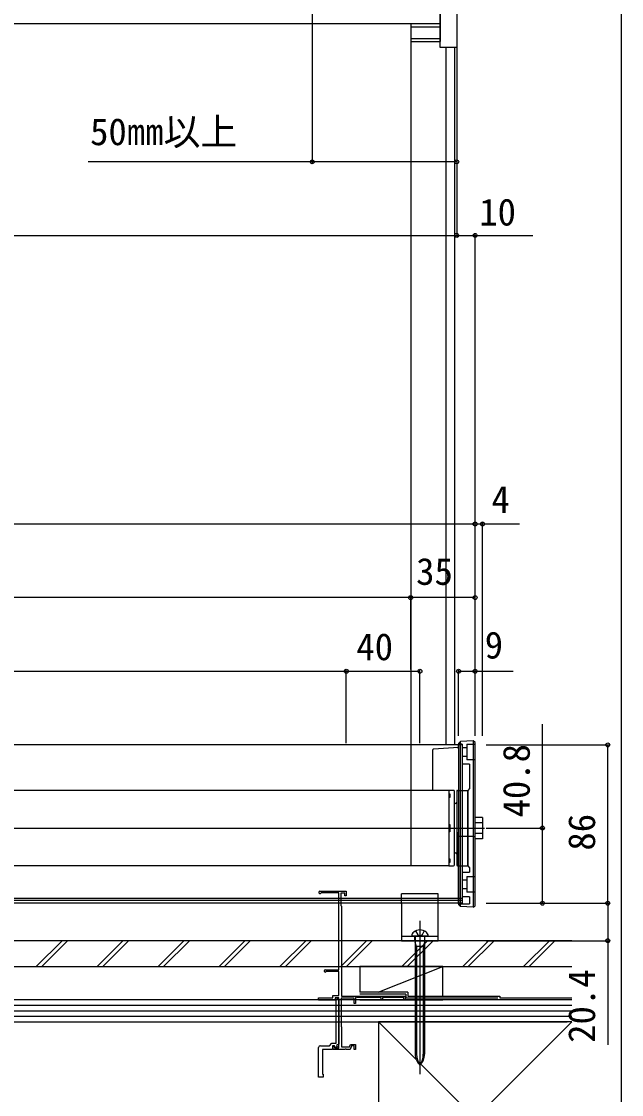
# Model space of a CAD drawing. Units: millimetres, scale not verified. Extents: x -875 to 875, y -1318 to 1308.
# Drawn here: x 549 to 875, y 146 to 729 of the extents above; entities that cross this region are included whole.
import ezdxf
from ezdxf.enums import TextEntityAlignment as Align

# ---------------------------------------------------------------- set-up
doc = ezdxf.new("R2010")
doc.units = ezdxf.units.MM
doc.header["$LTSCALE"] = 8
for name, color, linetype in [('0-5_YKK_12', 2, 'Continuous'), ('0-6_YKK_13', 4, 'Continuous'), ('0-7_YKK_A1', 4, 'Continuous'), ('0-8_YKK_D', 6, 'Continuous'), ('0-9_YKK_ZWAK', 7, 'Continuous'), ('0-A_YSS_K', 3, 'Continuous')]:
    doc.layers.add(name, color=color, linetype=linetype)
doc.styles.add('ＭＳ ゴシック', font='')
doc.styles.get('ＭＳ ゴシック').set_extended_font_data('MS Gothic')

msp = doc.modelspace()

# ---------------------------------------------------------------- linework, layer by layer
at = {"layer": '0-5_YKK_12'}
for p, q in [((776.472, 745.133), (776.472, 717.755)), ((184.472, 727.62), (776.472, 727.62)), ((760.472, 725.74), (776.472, 725.74)), ((760.472, 719.531), (776.472, 719.531)), ((760.472, 717.755), (776.472, 717.755)), ((779.472, 714.591), (779.472, 335.767)), ((784.472, 335.767), (784.472, 714.591)), ((788.472, 335.767), (172.472, 335.767)), ((788.472, 335.767), (788.472, 249.767)), ((781.222, 311.067), (179.721, 311.067)), ((781.222, 311.067), (781.222, 270.067)), ((160.472, 290.567), (800.472, 290.567)), ((781.222, 270.067), (179.721, 270.067)), ((788.472, 252.367), (172.472, 252.367)), ((788.472, 251.167), (172.472, 251.167)), ((788.472, 249.767), (172.472, 249.767)), ((765.472, 240.267), (765.472, 156.867))]:
    msp.add_line(p, q, dxfattribs=at)
at = {"layer": '0-6_YKK_13'}
for p, q in [((760.472, 727.62), (760.472, 270.067)), ((772.472, 311.067), (772.472, 333.111)), ((772.885, 333.541), (786.472, 334.494)), ((787.537, 337.581), (786.472, 336.516)), ((786.472, 336.516), (786.472, 249.017)), ((788.472, 336.067), (786.472, 336.067)), ((786.472, 333.617), (786.472, 336.067)), ((794.474, 338.006), (787.537, 337.581)), ((787.537, 247.952), (787.537, 337.581)), ((788.472, 336.067), (788.472, 325.217)), ((790.972, 334.217), (788.472, 334.217)), ((790.972, 336.217), (795.472, 336.217)), ((790.972, 336.217), (790.972, 327.717)), ((794.474, 338.006), (794.474, 247.528)), ((795.472, 337.123), (794.474, 338.006)), ((795.472, 248.411), (795.472, 337.123)), ((788.472, 329.717), (790.972, 329.717)), ((795.472, 327.717), (790.972, 327.717)), ((792.472, 325.217), (788.472, 325.217)), ((784.222, 270.567), (784.222, 310.567)), ((785.472, 310.567), (785.472, 270.567)), ((785.972, 311.067), (791.472, 311.067)), ((791.472, 270.067), (791.472, 311.067)), ((781.722, 307.235), (781.222, 307.235)), ((784.772, 303.967), (784.672, 303.967)), ((799.472, 296.34), (795.472, 296.34)), ((799.472, 293.453), (795.472, 293.453)), ((799.472, 296.34), (799.472, 293.453)), ((799.472, 293.453), (799.472, 287.68)), ((786.472, 249.467), (786.472, 288.344)), ((787.537, 286.067), (786.472, 286.067)), ((794.474, 286.067), (787.537, 286.067)), ((794.474, 286.067), (795.472, 286.067)), ((799.472, 287.68), (795.472, 287.68)), ((799.472, 287.68), (799.472, 284.793)), ((799.472, 284.793), (795.472, 284.793)), ((784.672, 277.167), (784.772, 277.167)), ((781.722, 271.898), (781.222, 271.898)), ((781.222, 270.067), (783.722, 270.067)), ((785.972, 270.067), (791.472, 270.067)), ((788.472, 266.717), (792.472, 266.717)), ((788.472, 266.717), (788.472, 253.217)), ((790.972, 264.217), (795.472, 264.217)), ((790.972, 264.217), (790.972, 255.717)), ((790.972, 262.217), (788.472, 262.217)), ((788.472, 257.717), (790.972, 257.717)), ((775.472, 254.867), (755.472, 254.867)), ((755.472, 249.367), (755.472, 254.867)), ((775.472, 252.367), (755.472, 252.367)), ((775.472, 249.367), (775.472, 254.867)), ((792.472, 253.217), (788.472, 253.217)), ((795.472, 255.717), (790.972, 255.717)), ((792.472, 253.217), (792.472, 249.467)), ((786.472, 249.467), (792.472, 249.467)), ((787.537, 247.952), (786.472, 249.017)), ((794.474, 247.528), (787.537, 247.952)), ((794.474, 247.528), (795.472, 248.411)), ((755.472, 231.867), (775.472, 231.867)), ((769.972, 231.867), (760.972, 231.867)), ((762.722, 229.367), (762.722, 231.867)), ((762.922, 231.567), (762.922, 167.723)), ((763.672, 226.267), (762.922, 228.467)), ((768.022, 228.467), (767.272, 226.267)), ((768.022, 231.567), (768.022, 167.723)), ((768.222, 229.367), (768.222, 231.867)), ((768.022, 226.267), (762.922, 226.267)), ((763.672, 226.267), (763.672, 167.723)), ((767.272, 226.267), (767.272, 167.723))]:
    msp.add_line(p, q, dxfattribs=at)
msp.add_lwpolyline([(785.472, 748.373), (785.472, 714.591), (776.472, 714.591), (776.472, 748.373)], close=True, dxfattribs=at)
for points in [[(772.886, 333.527), (772.724, 333.516), (772.596, 333.431), (772.506, 333.298), (772.472, 333.111)], [(792.472, 325.217), (792.472, 312.067), (791.472, 311.067), (791.472, 270.067), (792.472, 269.067), (792.472, 266.717)], [(783.722, 311.067), (781.222, 311.067), (781.222, 270.067)], [(781.222, 309.235), (781.722, 309.235), (781.722, 308.8)], [(781.222, 308.8), (781.722, 308.8), (781.722, 307.235)], [(781.222, 292.567), (781.722, 292.567), (781.722, 288.567), (781.222, 288.567)], [(781.222, 273.898), (781.722, 273.898), (781.722, 272.333)], [(781.222, 272.333), (781.722, 272.333), (781.722, 271.898)], [(755.472, 249.367), (755.472, 229.367), (775.472, 229.367), (775.472, 249.367)], [(763.122, 234.728), (764.327, 232.509), (765.472, 231.9)], [(767.822, 234.728), (766.617, 232.509), (765.472, 231.9)]]:
    msp.add_lwpolyline(points, dxfattribs=at)
for centre, radius, start, end in [((783.722, 310.567), 0.5, 0, 90), ((785.972, 310.567), 0.5, 90, 180), ((784.672, 302.967), 1, 90, 116.74368), ((784.772, 304.667), 0.7, 270, 0), ((784.672, 278.167), 1, 243.25632, 270), ((784.772, 276.467), 0.7, 0, 90), ((783.722, 270.567), 0.5, 270, 0), ((785.972, 270.567), 0.5, 180, 270), ((763.969, 231.738), 3, 128.76672, 177.54096), ((765.472, 229.867), 5.4, 51.23328, 128.76672), ((766.974, 231.738), 3, 2.45904, 51.23328), ((762.622, 231.567), 0.3, 0, 90), ((768.322, 231.567), 0.3, 90, 180), ((770.922, 167.723), 8, 180, 227.0586), ((774.099, 167.723), 10.427, 180, 214.17022), ((760.022, 167.723), 8, 312.9414, 0), ((756.845, 167.723), 10.427, 325.82978, 0)]:
    msp.add_arc(centre, radius, start, end, dxfattribs=at)
at = {"layer": '0-7_YKK_A1'}
msp.add_line((720.974, 198.066), (721.474, 197.566), dxfattribs=at)
for points in [[(711.173, 256.365), (725.473, 256.365), (725.473, 253.765), (724.673, 253.765), (724.673, 255.265), (722.473, 255.265), (722.473, 248.565), (722.673, 248.365), (722.873, 248.165)], [(714.073, 213.565), (721.473, 213.565), (721.473, 255.465), (712.039, 255.465), (711.779, 255.315)], [(722.873, 248.165), (722.873, 199.365), (757.473, 199.365), (757.473, 197.365), (756.773, 197.365), (756.773, 198.465), (745.173, 198.465), (745.173, 197.365), (744.473, 197.365), (744.473, 198.465), (731.374, 198.465), (730.774, 198.812), (730.473, 198.639), (730.473, 195.365), (729.673, 195.365), (729.673, 198.265), (722.673, 198.265), (722.673, 182.866), (722.873, 182.666), (722.873, 171.765), (727.231, 171.765), (727.704, 173.065), (730.473, 173.065), (730.473, 170.365), (729.673, 170.365), (729.673, 172.265), (728.264, 172.265), (727.573, 170.365), (725.631, 170.365), (725.448, 170.485), (724.898, 170.485), (724.715, 170.365), (718.373, 170.365), (718.373, 172.165), (719.073, 172.165), (719.073, 171.265), (721.473, 171.265), (721.473, 198.365), (719.473, 198.365), (719.473, 197.065)], [(719.473, 197.065), (710.473, 197.065), (710.473, 198.365), (718.173, 198.366), (718.173, 199.665), (721.473, 199.665), (721.473, 212.765), (714.821, 212.765), (714.572, 212.632)], [(721.474, 197.566), (721.474, 173.172), (720.222, 172.716), (720.564, 171.776), (719.437, 171.366), (719.073, 172.366), (718.073, 172.366), (718.073, 170.366), (712.473, 170.366), (712.473, 156.866), (712.973, 156.866), (712.973, 155.366), (710.473, 155.366), (710.473, 171.366)], [(711.473, 172.366), (716.273, 172.366), (717.673, 173.766), (719.974, 173.766), (719.975, 197.066)]]:
    msp.add_lwpolyline(points, dxfattribs=at)
for centre, radius, start, end in [((711.173, 255.665), 0.7, 90.00001, 330), ((714.073, 212.965), 0.6, 90.00003, 326.25104), ((720.975, 197.066), 1, 90.01906, 179.99956), ((711.473, 171.366), 1, 90.00001, 179.99999)]:
    msp.add_arc(centre, radius, start, end, dxfattribs=at)
at = {"layer": '0-8_YKK_D'}
for p, q in [((706.972, 734.73), (706.972, 651.457)), ((785.472, 717.06), (785.472, 611.457)), ((785.472, 713.591), (785.472, 611.457)), ((785.472, 713.591), (785.472, 651.457)), ((175.472, 612.457), (785.472, 612.457)), ((795.472, 381.909), (795.472, 613.457)), ((165.472, 455.767), (795.472, 455.767)), ((795.472, 340.767), (795.472, 456.767)), ((795.472, 340.767), (795.472, 456.767)), ((799.472, 340.767), (799.472, 456.767)), ((760.472, 415.767), (200.472, 415.767)), ((760.472, 376.767), (760.472, 416.767)), ((760.472, 376.767), (760.472, 416.767)), ((795.472, 415.767), (760.472, 415.767)), ((795.472, 340.767), (795.472, 416.767)), ((235.473, 375.767), (725.473, 375.767)), ((725.473, 336.767), (725.473, 376.767)), ((725.473, 336.767), (725.473, 376.767)), ((725.473, 375.767), (765.472, 375.767)), ((765.472, 336.767), (765.472, 376.767)), ((786.472, 340.767), (786.472, 376.767)), ((795.472, 340.767), (795.472, 376.767)), ((801.472, 335.767), (868.54, 335.767)), ((867.54, 249.767), (867.54, 335.767)), ((801.472, 290.567), (833.055, 290.567)), ((801.472, 249.767), (868.54, 249.767)), ((801.472, 249.767), (833.055, 249.767)), ((801.472, 249.767), (868.54, 249.767)), ((801.472, 229.367), (868.54, 229.367))]:
    msp.add_line(p, q, dxfattribs=at)
for points in [[(785.472, 652.457), (706.972, 652.457), (585.286, 652.457)], [(785.472, 612.457), (795.472, 612.457), (826.772, 612.457)], [(795.472, 455.767), (799.472, 455.767), (819.585, 455.767)], [(786.472, 375.767), (795.472, 375.767), (816.135, 375.767)], [(832.055, 249.767), (832.055, 290.567), (832.055, 347.026)], [(867.54, 249.767), (867.54, 229.367), (867.54, 172.908)]]:
    msp.add_lwpolyline(points, dxfattribs=at)
for centre in [(706.972, 652.457), (785.472, 652.457), (785.472, 612.457), (785.472, 612.457), (795.472, 612.457), (795.472, 455.767), (795.472, 455.767), (799.472, 455.767), (760.472, 415.767), (760.472, 415.767), (795.472, 415.767), (725.473, 375.767), (725.473, 375.767), (765.472, 375.767), (786.472, 375.767), (795.472, 375.767), (867.54, 335.767), (832.055, 290.567), (832.055, 249.767), (867.54, 249.767), (867.54, 249.767), (867.54, 229.367)]:
    msp.add_circle(centre, 1.075, dxfattribs=at)
at = {"layer": '0-9_YKK_ZWAK'}
msp.add_lwpolyline([(-875, -1318), (875, -1318), (875, 1232)], dxfattribs=at)
at = {"layer": '0-A_YSS_K'}
for p, q in [((847.974, 229.365), (365.473, 229.365)), ((557.081, 215.365), (571.081, 229.365)), ((560.081, 215.365), (574.081, 229.365)), ((590.174, 215.365), (604.174, 229.365)), ((593.174, 215.365), (607.174, 229.365)), ((623.267, 215.365), (637.267, 229.365)), ((626.267, 215.365), (640.267, 229.365)), ((656.359, 215.365), (670.359, 229.365)), ((659.359, 215.365), (673.359, 229.365)), ((689.452, 215.365), (703.452, 229.365)), ((692.452, 215.365), (706.452, 229.365)), ((722.544, 215.365), (736.544, 229.365)), ((725.544, 215.365), (739.544, 229.365)), ((755.637, 215.365), (769.637, 229.365)), ((758.637, 215.365), (772.637, 229.365)), ((788.729, 215.365), (802.729, 229.365)), ((791.729, 215.365), (805.729, 229.365)), ((821.822, 215.365), (835.822, 229.365)), ((824.822, 215.365), (838.822, 229.365)), ((365.473, 215.365), (847.974, 215.365)), ((732.873, 215.365), (732.873, 201.365)), ((742.872, 201.365), (777.873, 215.365)), ((758.874, 201.365), (732.873, 201.365)), ((757.874, 200.365), (732.873, 200.365)), ((808.874, 199.365), (808.874, 198.365)), ((808.874, 198.365), (847.974, 198.365)), ((847.974, 197.365), (365.473, 197.365)), ((365.473, 194.365), (847.974, 194.365)), ((732.873, 197.365), (777.873, 197.365)), ((365.473, 191.365), (847.974, 191.365)), ((365.473, 188.365), (847.974, 188.365)), ((365.473, 185.365), (845.473, 185.365)), ((742.973, 185.365), (847.974, 80.365)), ((742.973, 80.365), (847.974, 185.365))]:
    msp.add_line(p, q, dxfattribs=at)
for points in [[(777.873, 199.365), (777.873, 215.365), (732.873, 215.365)], [(757.874, 200.365), (757.874, 198.365), (807.874, 198.365)], [(758.874, 201.365), (758.874, 199.365), (808.874, 199.365)], [(847.973, 185.365), (742.973, 185.365), (742.973, 80.365), (847.973, 80.365)]]:
    msp.add_lwpolyline(points, dxfattribs=at)

# ---------------------------------------------------------------- texts
at = {"layer": '0-8_YKK_D', "style": 'ＭＳ ゴシック'}
for s, p in [('50㎜以上', (586.309, 657.116)), ('10', (797.703, 613.457)), ('4', (804.349, 457.367)), ('35', (763.426, 418.267)), ('9', (800.681, 378.267)), ('40', (730.927, 377.367))]:
    msp.add_text(s, height=14.66, dxfattribs=at).set_placement(p, align=Align.BOTTOM_LEFT)
for s, p in [('40.8', (829.555, 296.344)), ('86', (865.04, 278.335)), ('20.4', (865.04, 173.93))]:
    msp.add_text(s, height=14.66, rotation=90, dxfattribs=at).set_placement(p, align=Align.BOTTOM_LEFT)

doc.saveas('drawing.dxf')
